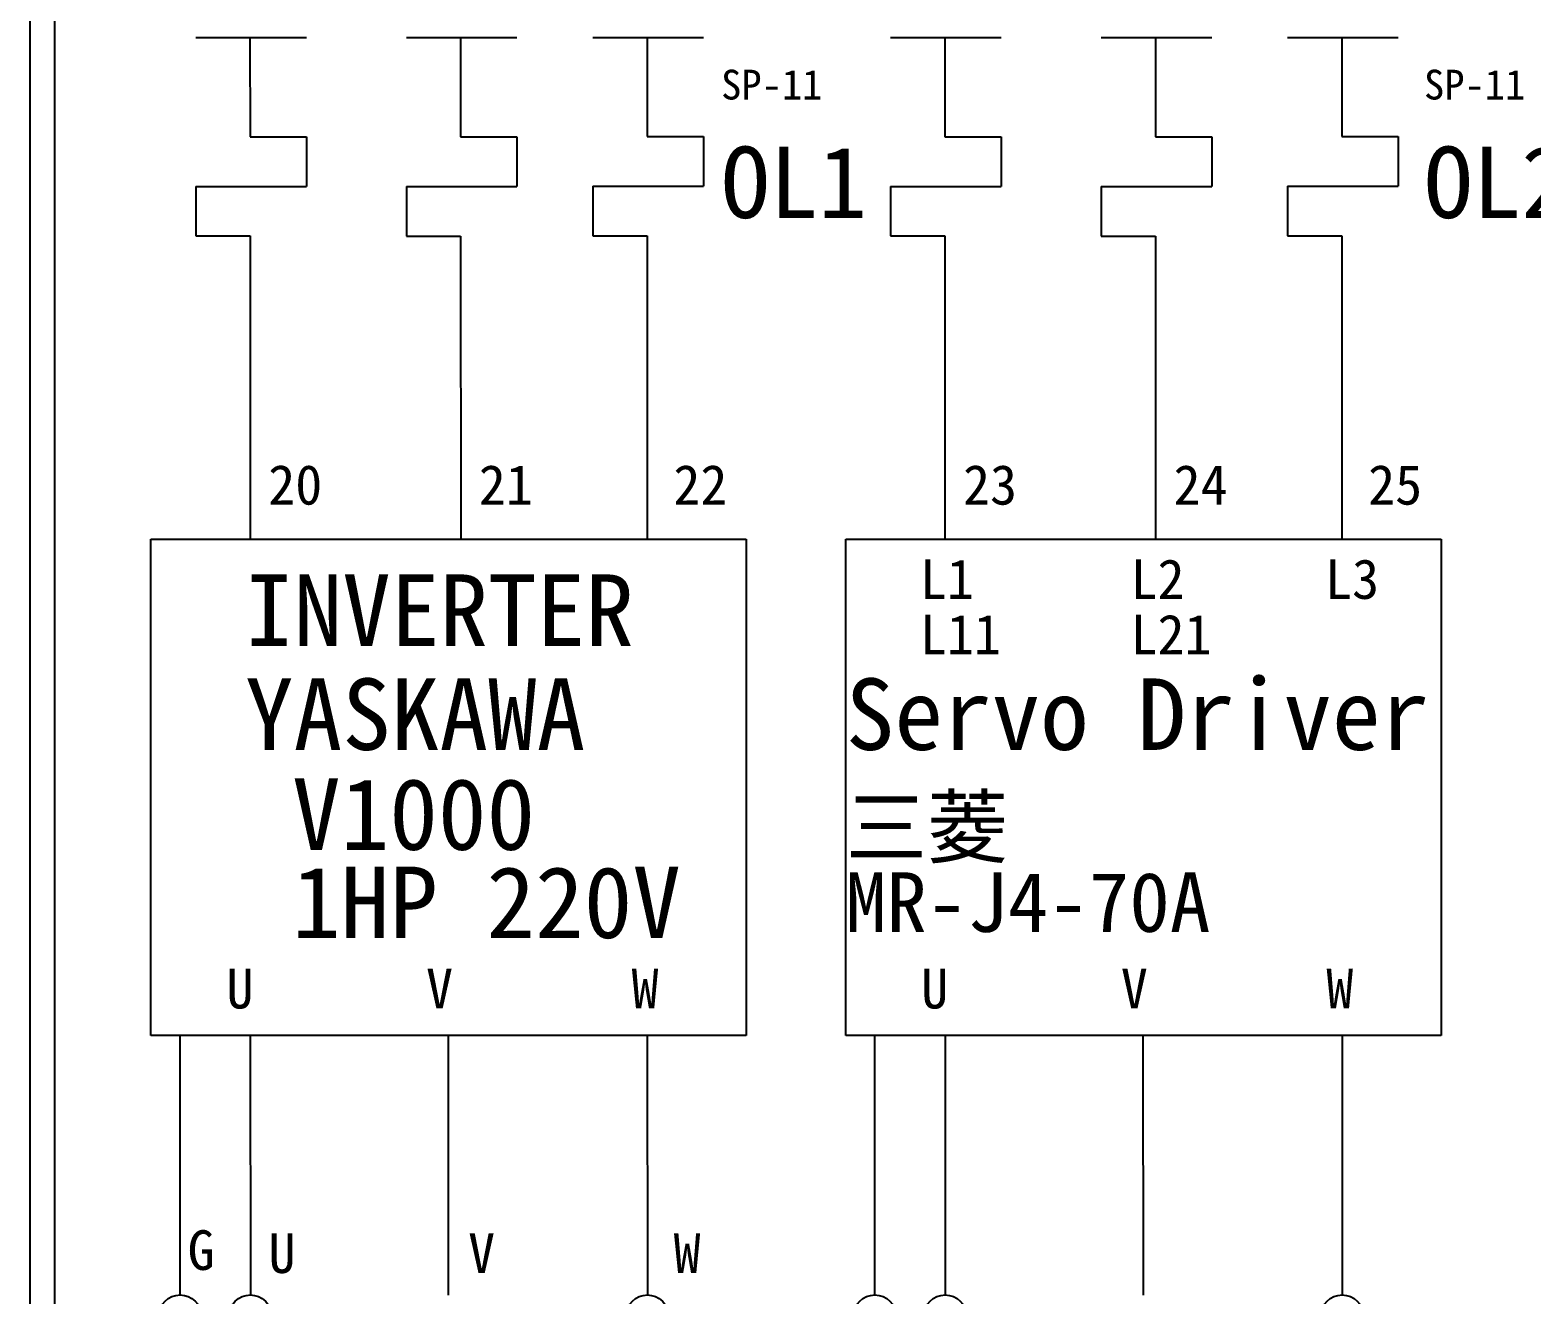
# Model space of a CAD drawing. Extents: x 10 to 297, y 3 to 207.
# Drawn here: x 10 to 85.7, y 57.4 to 121.1 of the extents above; entities that cross this region are included whole.
import ezdxf

# ---------------------------------------------------------------- set-up
doc = ezdxf.new("R2010")
doc.units = 0
doc.layers.get('0').update_dxf_attribs({"linetype": 'CONTINUOUS'})
doc.layers.add('圖框層', color=7, linetype='CONTINUOUS')
doc.layers.add('標尺寸層', color=3, linetype='CONTINUOUS')
doc.styles.add('STSL', font='KAIU.TTF')

msp = doc.modelspace()

# ---------------------------------------------------------------- linework, layer by layer
for p, q in [((41.08, 120.701), (41.081, 115.708)), ((76.08, 120.701), (76.081, 115.708)), ((41.093, 70.429), (41.098, 57.361)), ((76.093, 70.429), (76.098, 57.361))]:
    msp.add_line(p, q)
for centre in [(17.557, 56.29), (21.098, 56.29), (41.098, 56.29), (52.557, 56.29), (56.098, 56.29), (76.098, 56.29)]:
    msp.add_circle(centre, 1.071)
at = {"layer": '圖框層', "color": 7}
for p, q in [((10, 3), (10, 206.969)), ((11.25, 4.25), (11.25, 205.719))]:
    msp.add_line(p, q, dxfattribs=at)
at = {"layer": '標尺寸層', "color": 7}
for p, q in [((18.351, 120.701), (23.919, 120.701)), ((21.08, 120.701), (21.081, 115.701)), ((28.959, 120.697), (34.526, 120.697)), ((31.687, 120.697), (31.689, 115.697)), ((38.351, 120.701), (43.919, 120.701)), ((53.351, 120.701), (58.919, 120.701)), ((56.08, 120.701), (56.081, 115.701)), ((63.959, 120.697), (69.526, 120.697)), ((66.687, 120.697), (66.689, 115.697)), ((73.351, 120.701), (78.919, 120.701)), ((21.081, 115.701), (23.919, 115.701)), ((23.919, 115.701), (23.919, 113.201)), ((31.689, 115.697), (34.526, 115.697)), ((34.526, 115.697), (34.526, 113.197)), ((41.081, 115.708), (43.919, 115.708)), ((43.919, 115.708), (43.919, 113.208)), ((56.081, 115.701), (58.919, 115.701)), ((58.919, 115.701), (58.919, 113.201)), ((66.689, 115.697), (69.526, 115.697)), ((69.526, 115.697), (69.526, 113.197)), ((76.081, 115.708), (78.919, 115.708)), ((78.919, 115.708), (78.919, 113.208)), ((18.351, 113.201), (23.919, 113.201)), ((18.351, 113.201), (18.351, 110.701)), ((28.959, 113.197), (34.526, 113.197)), ((28.959, 113.197), (28.959, 110.697)), ((38.351, 113.208), (43.919, 113.208)), ((38.351, 113.208), (38.351, 110.708)), ((53.351, 113.201), (58.919, 113.201)), ((53.351, 113.201), (53.351, 110.701)), ((63.959, 113.197), (69.526, 113.197)), ((63.959, 113.197), (63.959, 110.697)), ((73.351, 113.208), (78.919, 113.208)), ((73.351, 113.208), (73.351, 110.708)), ((18.351, 110.701), (21.083, 110.701)), ((21.083, 110.701), (21.086, 95.424)), ((28.959, 110.697), (31.69, 110.697)), ((31.69, 110.697), (31.693, 95.42)), ((38.351, 110.708), (41.083, 110.708)), ((41.083, 110.708), (41.088, 95.431)), ((53.351, 110.701), (56.083, 110.701)), ((56.083, 110.701), (56.086, 95.424)), ((63.959, 110.697), (66.69, 110.697)), ((66.69, 110.697), (66.693, 95.42)), ((73.351, 110.708), (76.083, 110.708)), ((76.083, 110.708), (76.088, 95.431)), ((16.092, 95.422), (41.083, 95.431)), ((16.092, 70.422), (16.092, 95.422)), ((41.083, 95.431), (46.083, 95.431)), ((46.083, 95.431), (46.083, 70.431)), ((51.092, 95.422), (76.083, 95.431)), ((51.092, 70.422), (51.092, 95.422)), ((76.083, 95.431), (81.083, 95.431)), ((81.083, 95.431), (81.083, 70.431)), ((21.092, 70.422), (16.092, 70.422)), ((17.557, 57.361), (17.557, 70.422)), ((46.083, 70.431), (21.092, 70.422)), ((21.093, 70.422), (21.098, 57.361)), ((31.083, 57.357), (31.078, 70.426)), ((56.092, 70.422), (51.092, 70.422)), ((52.557, 57.361), (52.557, 70.422)), ((81.083, 70.431), (56.092, 70.422)), ((56.093, 70.422), (56.098, 57.361)), ((66.083, 57.357), (66.078, 70.426))]:
    msp.add_line(p, q, dxfattribs=at)

# ---------------------------------------------------------------- texts
at = {"layer": '圖框層', "color": 4, "style": 'STSL'}
for s, height, p in [('SP-11', 1.5, (44.814, 117.576)), ('SP-11', 1.5, (80.223, 117.576)), ('OL1', 3.6, (44.814, 111.605)), ('OL2', 3.6, (80.223, 111.605)), ('20', 2, (21.999, 97.171)), ('21', 2, (32.606, 97.167)), ('22', 2, (42.407, 97.171)), ('23', 2, (56.999, 97.171)), ('24', 2, (67.606, 97.167)), ('25', 2, (77.407, 97.171)), ('L1', 2, (54.829, 92.422)), ('L2', 2, (65.437, 92.418)), ('L3', 2, (75.238, 92.422)), ('INVERTER', 3.6, (20.828, 90.057)), ('L11', 2, (54.829, 89.635)), ('L21', 2, (65.437, 89.631)), ('Servo Driver', 3.6, (51.092, 84.815)), ('YASKAWA', 3.6, (20.828, 84.815)), ('V1000', 3.6, (23.199, 79.781)), ('三菱', 3, (51.092, 79.435)), ('1HP 220V', 3.6, (23.199, 75.338)), ('MR-J4-70A', 3, (51.092, 75.649)), ('U', 2, (19.893, 71.792)), ('V', 2, (29.949, 71.792)), ('W', 2, (40.301, 71.792)), ('U', 2, (54.893, 71.792)), ('V', 2, (64.949, 71.792)), ('W', 2, (75.301, 71.792)), ('G', 2, (17.938, 58.621)), ('U', 2, (22.012, 58.468)), ('V', 2, (32.068, 58.468)), ('W', 2, (42.42, 58.468))]:
    msp.add_text(s, height=height, dxfattribs=at).set_placement(p)

doc.saveas('drawing.dxf')
